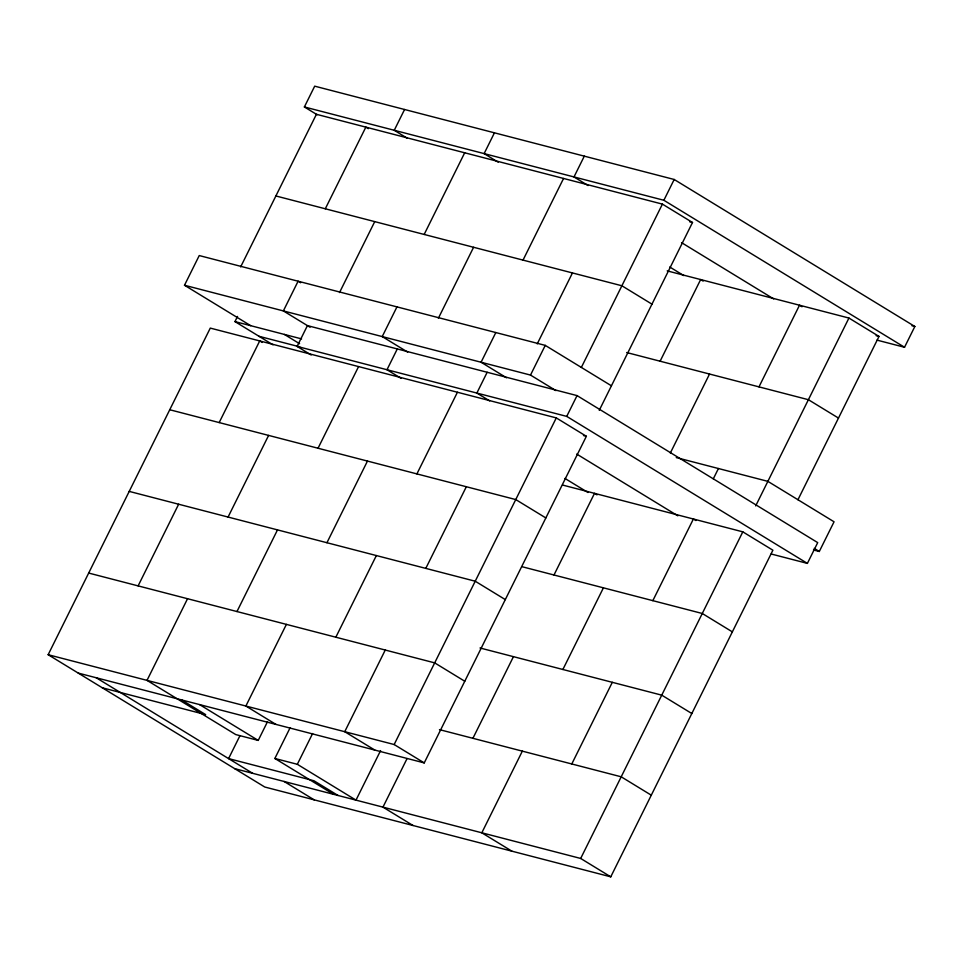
<?xml version="1.0" encoding="UTF-8"?>
<svg xmlns="http://www.w3.org/2000/svg" width="963" height="963" viewBox="0 0 963 963"><rect width="100%" height="100%" fill="white"/><g stroke="black" fill="none" stroke-linecap="round" stroke-linejoin="round"><path stroke-width="1.44" d="M250.693 325.675L184.499 285.253L199.245 255.556L545.251 345.38L611.433 385.802M317.176 114.766L304.38 106.953L314.696 86.164L674.184 179.479L914.85 326.493L904.534 347.27L876.992 340.12M562.536 485.039L742.81 531.841L772.892 550.21L610.759 876.836L264.753 787.012L48.15 654.708L210.283 328.094L556.289 417.906L586.371 436.287L424.238 762.901L78.232 673.089M240.654 266.907L316.418 114.296L662.412 204.12L692.505 222.489L599.251 410.334M273.023 344.85L234.96 321.594L237.524 316.43M138.118 585.889L178.649 504.227M219.179 422.576L259.721 340.926L262.225 342.455M325.301 208.79L365.844 127.128L368.348 128.669M404.568 109.493L394.252 130.282L407.048 138.094M311.193 354.998L297.11 346.403L307.426 325.614L577.042 395.6L817.707 542.614L807.391 563.391L771.158 553.99M187.544 598.721L147.014 680.372L235.754 734.576L258.228 740.415L267.521 721.672M228.075 517.059L268.605 435.408M339.518 292.559L374.739 221.622M236.97 611.553L277.5 529.891M318.043 448.24L358.573 366.578M424.165 234.454L464.696 152.792M396.961 306.884L382.227 336.581L407.674 352.121M494.44 132.822L484.124 153.611L498.208 162.205M397.298 348.943L386.982 369.732L401.065 378.327M286.396 624.385L245.866 706.035L275.948 724.417M326.939 542.723L367.469 461.072M438.382 318.223L473.591 247.286M239.871 735.852L228.58 758.603L313.95 780.764L338.025 795.474M333.523 794.306L274.864 758.471L290.152 727.679M335.834 637.217L376.364 555.555M416.895 473.904L457.437 392.242M523.029 260.106L563.56 178.456M495.825 332.548L481.079 362.244L506.538 377.785M584.312 156.15L573.996 176.939L588.08 185.546M487.17 372.272L476.854 393.06L489.661 400.885M274.864 758.471L297.326 764.297L312.614 733.517M385.26 650.037L344.73 731.699L374.812 750.069M425.79 568.387L466.333 486.736M537.234 343.887L572.455 272.938M184.499 285.253L530.505 375.076L545.251 345.38M380.578 750.61L355.997 800.133L297.326 764.297M304.38 106.953L663.868 200.268L674.184 179.479M48.15 654.708L394.156 744.531L556.289 417.906M581.351 367.433L662.412 204.12M297.11 346.403L566.726 416.389L577.042 395.6M406.88 758.94L382.961 807.138L413.043 825.508M472.917 738.308L513.448 656.658M553.99 574.995L594.52 493.345L597.024 494.874M660.112 361.209L700.643 279.559L703.159 281.088M522.343 751.14L481.813 832.802L511.895 851.172M562.886 669.49L603.416 587.827M670.332 453.019L709.538 374.041M571.781 763.972L612.312 682.322M652.842 600.659L693.384 519.009L695.888 520.538M713.306 478.852L718.434 468.524M758.976 386.873L799.507 305.223L802.01 306.752M234.671 768.643L580.677 858.454L742.81 531.841M755.69 505.888L848.933 318.043L879.014 336.424L797.954 499.737M813.494 549.969L819.308 551.474L834.054 521.79L767.872 481.356L676.279 457.581M689.592 221.743L692.505 222.489M911.949 325.735L914.85 326.493M667.215 270.88L848.933 318.043M876.113 335.666L879.014 336.424M275.875 195.958L621.881 285.77L651.963 304.152M626.672 352.53L808.402 399.705L838.484 418.074M234.96 321.594L301.575 338.892M259.023 336.304L299.734 346.861M583.47 435.529L586.371 436.287M169.753 409.744L515.759 499.568L545.84 517.938M522.006 566.701L702.28 613.491L732.361 631.872M129.223 491.395L475.228 581.219L505.31 599.6M480.019 647.979L661.737 695.154L691.819 713.523M88.68 573.057L434.686 662.869L464.768 681.25M439.477 729.629L621.207 776.804L651.289 795.185M102.295 687.787L205.649 714.618L181.586 699.92M663.868 200.268L904.534 347.27M681.527 242.628L773.698 298.927M669.742 266.992L683.826 275.599M530.505 375.076L555.964 390.617M814.216 548.368L819.308 551.474M566.726 416.389L807.391 563.391M300.649 282.773L298.097 281.22L283.363 310.917L310.086 327.239M576.705 454.055L677.844 515.831M564.92 478.418L587.972 492.502M284.386 334.426L299.589 343.719M394.156 744.531L424.238 762.901M580.677 858.454L610.759 876.836M199.558 704.579L258.228 740.415M284.097 781.475L314.179 799.844M96.204 677.747L252.643 773.301"/></g></svg>
